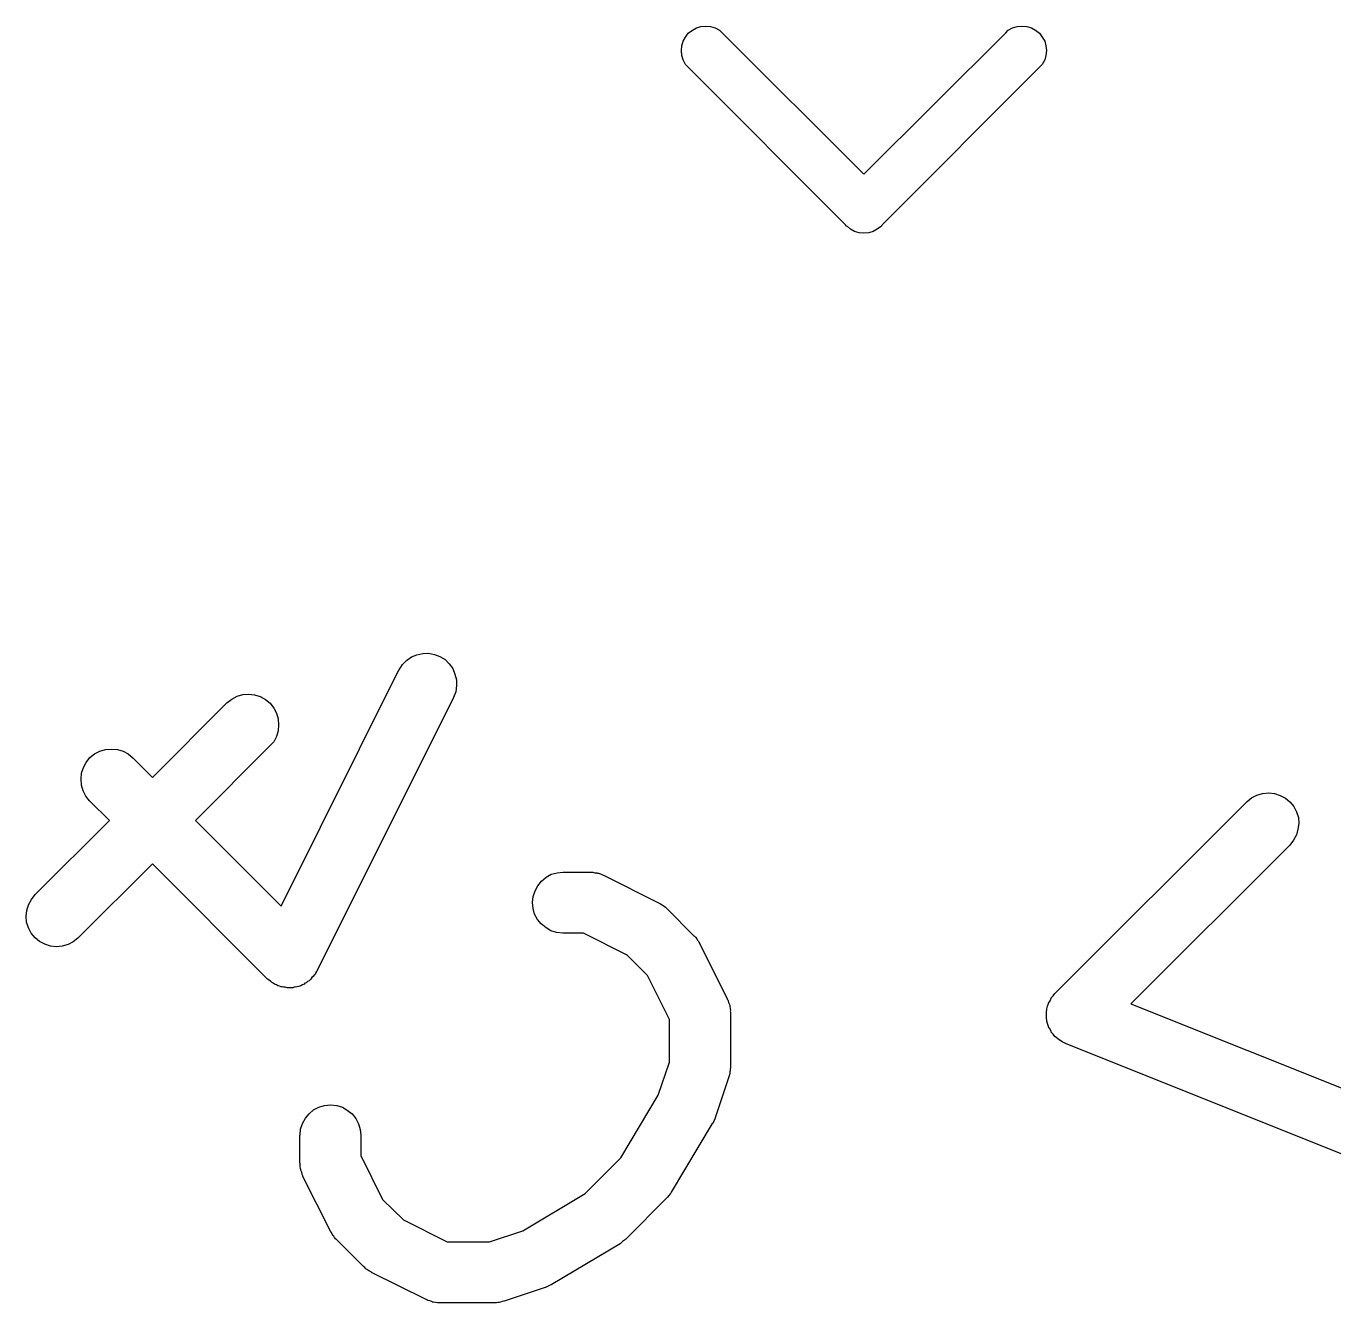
# Model space of a CAD drawing. Extents: x 99.9 to 130.1, y -164.7 to -96.1.
# Drawn here: x 112.939 to 116.156, y -134.76 to -131.62 of the extents above; entities that cross this region are included whole.
import ezdxf

# ---------------------------------------------------------------- set-up
doc = ezdxf.new("R2010")
doc.units = 0
doc.layers.add('BLACK', color=7, linetype='CONTINUOUS')

msp = doc.modelspace()

# ---------------------------------------------------------------- linework, layer by layer
at = {"layer": 'BLACK', "linetype": 'CONTINUOUS'}
for p, q in [((114.555, -131.657), (114.561, -131.647)), ((114.561, -131.647), (114.568, -131.637)), ((114.568, -131.637), (114.578, -131.63)), ((114.578, -131.63), (114.588, -131.624)), ((114.588, -131.624), (114.599, -131.621)), ((114.599, -131.621), (114.611, -131.62)), ((114.611, -131.62), (114.623, -131.621)), ((114.623, -131.621), (114.634, -131.624)), ((114.634, -131.624), (114.645, -131.63)), ((114.645, -131.63), (114.651, -131.636)), ((114.651, -131.636), (115, -131.984)), ((115, -131.984), (115.349, -131.636)), ((115.349, -131.636), (115.355, -131.63)), ((115.355, -131.63), (115.366, -131.624)), ((115.366, -131.624), (115.377, -131.621)), ((115.377, -131.621), (115.389, -131.62)), ((115.389, -131.62), (115.401, -131.621)), ((115.401, -131.621), (115.412, -131.624)), ((115.412, -131.624), (115.422, -131.63)), ((115.422, -131.63), (115.432, -131.637)), ((115.432, -131.637), (115.439, -131.647)), ((115.439, -131.647), (115.445, -131.657)), ((114.551, -131.68), (114.552, -131.668)), ((114.552, -131.668), (114.555, -131.657)), ((115.445, -131.657), (115.448, -131.668)), ((115.448, -131.668), (115.449, -131.68)), ((114.552, -131.692), (114.551, -131.68)), ((114.555, -131.703), (114.552, -131.692)), ((114.561, -131.714), (114.555, -131.703)), ((115.445, -131.703), (115.439, -131.714)), ((115.448, -131.692), (115.445, -131.703)), ((115.449, -131.68), (115.448, -131.692)), ((114.567, -131.72), (114.561, -131.714)), ((114.955, -132.109), (114.567, -131.72)), ((115.433, -131.72), (115.045, -132.109)), ((115.439, -131.714), (115.433, -131.72)), ((114.957, -132.112), (114.955, -132.109)), ((114.96, -132.113), (114.957, -132.112)), ((114.967, -132.119), (114.96, -132.113)), ((114.96, -132.113), (114.96, -132.113)), ((114.977, -132.125), (114.967, -132.119)), ((114.988, -132.128), (114.977, -132.125)), ((115, -132.129), (114.988, -132.128)), ((115.012, -132.128), (115, -132.129)), ((115.023, -132.125), (115.012, -132.128)), ((115.033, -132.119), (115.023, -132.125)), ((115.043, -132.112), (115.033, -132.119)), ((115.045, -132.109), (115.043, -132.112)), ((113.857, -133.203), (113.865, -133.19)), ((113.865, -133.19), (113.875, -133.18)), ((113.875, -133.18), (113.887, -133.171)), ((113.887, -133.171), (113.9, -133.166)), ((113.9, -133.166), (113.915, -133.163)), ((113.915, -133.163), (113.929, -133.162)), ((113.929, -133.162), (113.944, -133.165)), ((113.944, -133.165), (113.957, -133.17)), ((113.957, -133.17), (113.97, -133.178)), ((113.97, -133.178), (113.98, -133.188)), ((113.98, -133.188), (113.989, -133.2)), ((113.566, -133.784), (113.856, -133.203)), ((113.856, -133.203), (113.857, -133.203)), ((113.989, -133.2), (113.994, -133.214)), ((113.994, -133.214), (113.998, -133.228)), ((113.998, -133.242), (113.996, -133.257)), ((113.998, -133.228), (113.998, -133.242)), ((113.25, -133.468), (113.432, -133.285)), ((113.432, -133.285), (113.433, -133.284)), ((113.433, -133.284), (113.445, -133.275)), ((113.445, -133.275), (113.458, -133.268)), ((113.458, -133.268), (113.472, -133.264)), ((113.472, -133.264), (113.486, -133.263)), ((113.486, -133.263), (113.501, -133.265)), ((113.501, -133.265), (113.515, -133.269)), ((113.515, -133.269), (113.528, -133.276)), ((113.528, -133.276), (113.539, -133.285)), ((113.539, -133.285), (113.548, -133.297)), ((113.99, -133.271), (113.654, -133.944)), ((113.996, -133.257), (113.99, -133.271)), ((113.548, -133.297), (113.555, -133.31)), ((113.555, -133.31), (113.559, -133.324)), ((113.559, -133.324), (113.56, -133.338)), ((113.56, -133.338), (113.559, -133.353)), ((113.548, -133.38), (113.538, -133.391)), ((113.555, -133.367), (113.548, -133.38)), ((113.559, -133.353), (113.555, -133.367)), ((113.096, -133.419), (113.107, -133.41)), ((113.107, -133.41), (113.12, -133.403)), ((113.12, -133.403), (113.134, -133.399)), ((113.134, -133.399), (113.149, -133.398)), ((113.149, -133.398), (113.164, -133.399)), ((113.164, -133.399), (113.178, -133.403)), ((113.178, -133.403), (113.19, -133.41)), ((113.19, -133.41), (113.202, -133.42)), ((113.538, -133.391), (113.356, -133.574)), ((113.075, -133.457), (113.08, -133.443)), ((113.08, -133.443), (113.087, -133.431)), ((113.087, -133.431), (113.096, -133.419)), ((113.202, -133.42), (113.25, -133.468)), ((113.074, -133.472), (113.075, -133.457)), ((113.075, -133.487), (113.074, -133.472)), ((113.079, -133.501), (113.075, -133.487)), ((113.086, -133.514), (113.079, -133.501)), ((115.954, -133.518), (115.967, -133.511)), ((115.967, -133.511), (115.981, -133.507)), ((115.981, -133.507), (115.996, -133.506)), ((115.996, -133.506), (116.01, -133.507)), ((116.01, -133.507), (116.024, -133.512)), ((116.024, -133.512), (116.037, -133.519)), ((113.095, -133.525), (113.086, -133.514)), ((113.096, -133.526), (113.095, -133.525)), ((113.144, -133.574), (113.096, -133.526)), ((115.47, -133.999), (115.942, -133.528)), ((115.942, -133.528), (115.943, -133.527)), ((115.943, -133.527), (115.954, -133.518)), ((116.037, -133.519), (116.048, -133.528)), ((116.048, -133.528), (116.058, -133.539)), ((116.058, -133.539), (116.064, -133.552)), ((112.961, -133.756), (113.144, -133.574)), ((113.356, -133.574), (113.566, -133.784)), ((116.064, -133.552), (116.069, -133.566)), ((116.069, -133.566), (116.07, -133.581)), ((116.064, -133.609), (116.057, -133.622)), ((116.068, -133.595), (116.064, -133.609)), ((116.07, -133.581), (116.068, -133.595)), ((116.048, -133.634), (115.657, -134.025)), ((116.057, -133.622), (116.048, -133.634)), ((113.25, -133.68), (113.067, -133.862)), ((113.533, -133.964), (113.25, -133.68)), ((114.218, -133.713), (114.231, -133.706)), ((114.231, -133.706), (114.245, -133.702)), ((114.245, -133.702), (114.26, -133.701)), ((114.26, -133.701), (114.327, -133.701)), ((114.327, -133.701), (114.328, -133.701)), ((114.328, -133.701), (114.331, -133.701)), ((114.331, -133.701), (114.333, -133.701)), ((114.333, -133.701), (114.338, -133.702)), ((114.338, -133.702), (114.343, -133.702)), ((114.343, -133.702), (114.345, -133.703)), ((114.345, -133.703), (114.347, -133.703)), ((114.347, -133.703), (114.352, -133.705)), ((114.352, -133.705), (114.357, -133.707)), ((114.191, -133.747), (114.198, -133.734)), ((114.198, -133.734), (114.207, -133.723)), ((114.207, -133.723), (114.218, -133.713)), ((114.357, -133.707), (114.359, -133.708)), ((114.359, -133.708), (114.361, -133.709)), ((114.361, -133.709), (114.495, -133.776)), ((112.945, -133.781), (112.952, -133.768)), ((112.952, -133.768), (112.961, -133.756)), ((114.185, -133.775), (114.186, -133.761)), ((114.186, -133.761), (114.191, -133.747)), ((112.939, -133.809), (112.941, -133.795)), ((112.941, -133.795), (112.945, -133.781)), ((114.186, -133.79), (114.185, -133.775)), ((114.19, -133.804), (114.186, -133.79)), ((114.495, -133.776), (114.496, -133.777)), ((114.496, -133.777), (114.5, -133.779)), ((114.5, -133.779), (114.504, -133.781)), ((114.504, -133.781), (114.506, -133.783)), ((114.506, -133.783), (114.509, -133.784)), ((114.509, -133.784), (114.512, -133.787)), ((114.512, -133.787), (114.515, -133.79)), ((114.515, -133.79), (114.582, -133.857)), ((112.94, -133.824), (112.939, -133.809)), ((112.945, -133.838), (112.94, -133.824)), ((114.197, -133.817), (114.19, -133.804)), ((114.206, -133.828), (114.197, -133.817)), ((114.218, -133.838), (114.206, -133.828)), ((112.951, -133.851), (112.945, -133.838)), ((112.961, -133.862), (112.951, -133.851)), ((112.972, -133.871), (112.961, -133.862)), ((113.066, -133.863), (113.055, -133.872)), ((113.067, -133.862), (113.066, -133.863)), ((114.23, -133.845), (114.218, -133.838)), ((114.244, -133.849), (114.23, -133.845)), ((114.259, -133.851), (114.244, -133.849)), ((114.26, -133.851), (114.259, -133.851)), ((114.31, -133.851), (114.26, -133.851)), ((114.418, -133.905), (114.31, -133.851)), ((114.582, -133.857), (114.583, -133.858)), ((114.583, -133.858), (114.586, -133.861)), ((114.586, -133.861), (114.589, -133.865)), ((114.589, -133.865), (114.59, -133.867)), ((114.59, -133.867), (114.592, -133.87)), ((112.985, -133.878), (112.972, -133.871)), ((112.999, -133.883), (112.985, -133.878)), ((113.013, -133.884), (112.999, -133.883)), ((113.028, -133.883), (113.013, -133.884)), ((113.042, -133.879), (113.028, -133.883)), ((113.055, -133.872), (113.042, -133.879)), ((114.592, -133.87), (114.594, -133.873)), ((114.594, -133.873), (114.596, -133.877)), ((114.596, -133.877), (114.664, -134.012)), ((114.468, -133.955), (114.418, -133.905)), ((113.537, -133.966), (113.533, -133.964)), ((113.639, -133.964), (113.637, -133.966)), ((113.642, -133.96), (113.639, -133.964)), ((113.645, -133.957), (113.642, -133.96)), ((113.647, -133.955), (113.645, -133.957)), ((113.649, -133.953), (113.647, -133.955)), ((113.651, -133.949), (113.649, -133.953)), ((113.653, -133.945), (113.651, -133.949)), ((113.654, -133.944), (113.653, -133.945)), ((114.522, -134.063), (114.468, -133.955)), ((113.54, -133.969), (113.537, -133.966)), ((113.543, -133.971), (113.54, -133.969)), ((113.545, -133.973), (113.543, -133.971)), ((113.549, -133.975), (113.545, -133.973)), ((113.552, -133.977), (113.549, -133.975)), ((113.555, -133.978), (113.552, -133.977)), ((113.558, -133.98), (113.555, -133.978)), ((113.562, -133.981), (113.558, -133.98)), ((113.566, -133.983), (113.562, -133.981)), ((113.569, -133.983), (113.566, -133.983)), ((113.572, -133.984), (113.569, -133.983)), ((113.576, -133.984), (113.572, -133.984)), ((113.581, -133.985), (113.576, -133.984)), ((113.583, -133.985), (113.581, -133.985)), ((113.586, -133.985), (113.583, -133.985)), ((113.591, -133.985), (113.586, -133.985)), ((113.595, -133.985), (113.591, -133.985)), ((113.598, -133.984), (113.595, -133.985)), ((113.601, -133.984), (113.598, -133.984)), ((113.605, -133.983), (113.601, -133.984)), ((113.609, -133.982), (113.605, -133.983)), ((113.612, -133.981), (113.609, -133.982)), ((113.615, -133.98), (113.612, -133.981)), ((113.619, -133.978), (113.615, -133.98)), ((113.623, -133.976), (113.619, -133.978)), ((113.625, -133.974), (113.623, -133.976)), ((113.628, -133.973), (113.625, -133.974)), ((113.631, -133.97), (113.628, -133.973)), ((113.635, -133.968), (113.631, -133.97)), ((113.637, -133.966), (113.635, -133.968)), ((114.664, -134.012), (114.664, -134.013)), ((114.664, -134.013), (114.665, -134.015)), ((114.665, -134.015), (114.666, -134.017)), ((114.666, -134.017), (114.667, -134.021)), ((114.667, -134.021), (114.669, -134.026)), ((114.669, -134.026), (114.67, -134.028)), ((114.67, -134.028), (114.67, -134.031)), ((115.452, -134.03), (115.454, -134.024)), ((115.454, -134.023), (115.458, -134.017)), ((115.454, -134.024), (115.454, -134.023)), ((115.454, -134.023), (115.454, -134.023)), ((115.458, -134.017), (115.461, -134.011)), ((115.461, -134.01), (115.466, -134.005)), ((115.461, -134.011), (115.461, -134.01)), ((115.461, -134.011), (115.461, -134.011)), ((115.466, -134.005), (115.47, -133.999)), ((115.47, -133.999), (115.47, -133.999)), ((115.47, -133.999), (115.47, -133.999)), ((115.657, -134.025), (116.562, -134.386)), ((114.67, -134.031), (114.671, -134.036)), ((114.671, -134.036), (114.672, -134.041)), ((114.672, -134.041), (114.671, -134.043)), ((114.671, -134.043), (114.672, -134.045)), ((114.672, -134.045), (114.672, -134.18)), ((115.449, -134.045), (115.45, -134.038)), ((115.449, -134.052), (115.449, -134.045)), ((115.449, -134.059), (115.449, -134.052)), ((115.449, -134.052), (115.449, -134.052)), ((115.449, -134.052), (115.449, -134.052)), ((115.45, -134.066), (115.449, -134.059)), ((115.45, -134.037), (115.452, -134.03)), ((115.45, -134.038), (115.45, -134.037)), ((115.45, -134.037), (115.45, -134.037)), ((114.522, -134.168), (114.522, -134.063)), ((115.45, -134.067), (115.45, -134.066)), ((115.452, -134.073), (115.45, -134.067)), ((115.45, -134.067), (115.45, -134.067)), ((115.454, -134.08), (115.452, -134.073)), ((115.454, -134.081), (115.454, -134.08)), ((115.458, -134.087), (115.454, -134.081)), ((115.454, -134.081), (115.454, -134.081)), ((115.461, -134.093), (115.458, -134.087)), ((115.461, -134.094), (115.461, -134.093)), ((115.466, -134.099), (115.461, -134.094)), ((115.461, -134.094), (115.461, -134.094)), ((115.47, -134.105), (115.466, -134.099)), ((115.476, -134.11), (115.47, -134.105)), ((115.47, -134.105), (115.47, -134.105)), ((115.47, -134.105), (115.47, -134.105)), ((115.481, -134.114), (115.476, -134.11)), ((115.482, -134.114), (115.481, -134.114)), ((115.488, -134.118), (115.482, -134.114)), ((115.482, -134.114), (115.482, -134.114)), ((115.494, -134.121), (115.488, -134.118)), ((115.495, -134.121), (115.494, -134.121)), ((115.494, -134.121), (115.494, -134.121)), ((115.496, -134.122), (115.495, -134.121)), ((116.506, -134.526), (115.496, -134.122)), ((114.494, -134.249), (114.522, -134.168)), ((114.671, -134.189), (114.67, -134.192)), ((114.672, -134.181), (114.671, -134.185)), ((114.671, -134.185), (114.671, -134.189)), ((114.672, -134.18), (114.672, -134.181)), ((114.668, -134.204), (114.634, -134.305)), ((114.669, -134.199), (114.668, -134.204)), ((114.67, -134.195), (114.669, -134.199)), ((114.67, -134.192), (114.67, -134.195)), ((114.402, -134.403), (114.494, -134.249)), ((113.635, -134.295), (113.646, -134.285)), ((113.646, -134.285), (113.659, -134.279)), ((113.659, -134.279), (113.673, -134.275)), ((113.673, -134.275), (113.688, -134.273)), ((113.688, -134.273), (113.703, -134.275)), ((113.703, -134.275), (113.717, -134.279)), ((113.717, -134.279), (113.729, -134.286)), ((113.619, -134.319), (113.626, -134.306)), ((113.626, -134.306), (113.635, -134.295)), ((113.729, -134.286), (113.741, -134.295)), ((113.741, -134.295), (113.75, -134.307)), ((113.75, -134.307), (113.757, -134.32)), ((114.631, -134.313), (114.628, -134.319)), ((114.634, -134.306), (114.631, -134.313)), ((114.634, -134.305), (114.634, -134.306)), ((114.634, -134.306), (114.634, -134.306)), ((114.634, -134.306), (114.634, -134.306)), ((113.612, -134.348), (113.613, -134.347)), ((113.612, -134.416), (113.612, -134.348)), ((113.613, -134.347), (113.614, -134.333)), ((113.614, -134.333), (113.619, -134.319)), ((113.757, -134.32), (113.761, -134.334)), ((113.761, -134.334), (113.762, -134.348)), ((113.762, -134.348), (113.762, -134.398)), ((114.627, -134.319), (114.526, -134.488)), ((114.628, -134.319), (114.627, -134.319)), ((114.627, -134.319), (114.627, -134.319)), ((113.762, -134.398), (113.816, -134.506)), ((114.314, -134.491), (114.402, -134.403)), ((113.613, -134.418), (113.612, -134.416)), ((113.613, -134.42), (113.613, -134.418)), ((113.613, -134.425), (113.613, -134.42)), ((113.614, -134.43), (113.613, -134.425)), ((113.615, -134.432), (113.614, -134.43)), ((113.615, -134.434), (113.615, -134.432)), ((113.617, -134.439), (113.615, -134.434)), ((113.618, -134.444), (113.617, -134.439)), ((113.619, -134.446), (113.618, -134.444)), ((113.62, -134.448), (113.619, -134.446)), ((113.62, -134.449), (113.62, -134.448)), ((113.688, -134.584), (113.62, -134.449)), ((113.816, -134.506), (113.867, -134.556)), ((114.161, -134.583), (114.314, -134.491)), ((114.515, -134.502), (114.414, -134.603)), ((114.516, -134.501), (114.515, -134.502)), ((114.517, -134.5), (114.516, -134.501)), ((114.52, -134.496), (114.517, -134.5)), ((114.524, -134.491), (114.52, -134.496)), ((114.525, -134.49), (114.524, -134.491)), ((114.526, -134.489), (114.525, -134.49)), ((114.526, -134.488), (114.526, -134.489)), ((113.867, -134.556), (113.975, -134.61)), ((113.69, -134.587), (113.688, -134.584)), ((113.692, -134.591), (113.69, -134.587)), ((113.694, -134.594), (113.692, -134.591)), ((113.696, -134.596), (113.694, -134.594)), ((113.698, -134.599), (113.696, -134.596)), ((113.701, -134.603), (113.698, -134.599)), ((113.702, -134.603), (113.701, -134.603)), ((113.769, -134.671), (113.702, -134.603)), ((114.079, -134.61), (114.161, -134.583)), ((114.411, -134.606), (114.406, -134.609)), ((114.412, -134.605), (114.411, -134.606)), ((114.413, -134.604), (114.412, -134.605)), ((114.414, -134.603), (114.413, -134.604)), ((113.975, -134.61), (114.079, -134.61)), ((114.4, -134.615), (114.231, -134.716)), ((114.401, -134.614), (114.4, -134.615)), ((114.402, -134.613), (114.401, -134.614)), ((114.406, -134.609), (114.402, -134.613)), ((113.772, -134.673), (113.769, -134.671)), ((113.775, -134.676), (113.772, -134.673)), ((113.778, -134.678), (113.775, -134.676)), ((113.78, -134.68), (113.778, -134.678)), ((113.784, -134.682), (113.78, -134.68)), ((113.788, -134.684), (113.784, -134.682)), ((113.789, -134.685), (113.788, -134.684)), ((113.923, -134.752), (113.789, -134.685)), ((114.216, -134.722), (114.115, -134.756)), ((114.217, -134.722), (114.216, -134.722)), ((114.223, -134.719), (114.217, -134.722)), ((114.217, -134.722), (114.217, -134.722)), ((114.23, -134.716), (114.223, -134.719)), ((114.231, -134.716), (114.23, -134.716)), ((114.23, -134.716), (114.23, -134.716)), ((114.23, -134.716), (114.23, -134.716)), ((113.925, -134.753), (113.923, -134.752)), ((113.927, -134.754), (113.925, -134.753)), ((113.932, -134.755), (113.927, -134.754)), ((113.937, -134.757), (113.932, -134.755)), ((113.939, -134.758), (113.937, -134.757)), ((113.941, -134.758), (113.939, -134.758)), ((113.946, -134.759), (113.941, -134.758)), ((113.951, -134.76), (113.946, -134.759)), ((113.954, -134.76), (113.951, -134.76)), ((113.956, -134.76), (113.954, -134.76)), ((113.957, -134.76), (113.956, -134.76)), ((114.092, -134.76), (113.957, -134.76)), ((114.096, -134.76), (114.092, -134.76)), ((114.1, -134.759), (114.096, -134.76)), ((114.103, -134.759), (114.1, -134.759)), ((114.106, -134.758), (114.103, -134.759)), ((114.11, -134.757), (114.106, -134.758)), ((114.114, -134.756), (114.11, -134.757)), ((114.115, -134.756), (114.114, -134.756))]:
    msp.add_line(p, q, dxfattribs=at)

doc.saveas('drawing.dxf')
